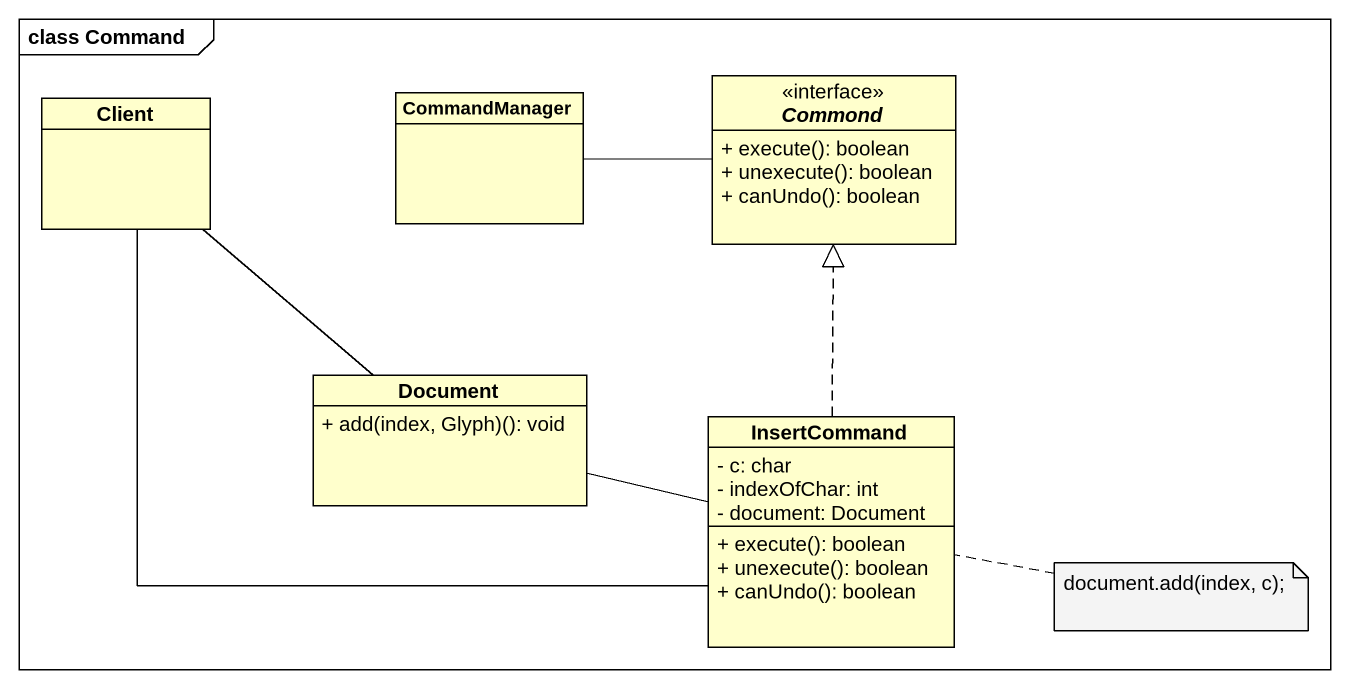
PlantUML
@startuml
mainframe class Command
hide circle
hide empty members
skinparam classAttributeIconSize 0
class Client
class CommandManager
interface Commond <<interface>> {
  + execute(): boolean
  + unexecute(): boolean
  + canUndo(): boolean
}
class Document {
  + add(index, Glyph)(): void
}
class InsertCommand {
  - c: char
  - indexOfChar: int
  - document: Document
  + execute(): boolean
  + unexecute(): boolean
  + canUndo(): boolean
}
Client -- Document
Client -right- InsertCommand
CommandManager -right- Commond
Document -right- InsertCommand
InsertCommand .up.|> Commond
note right of InsertCommand : document.add(index, c);
@enduml
